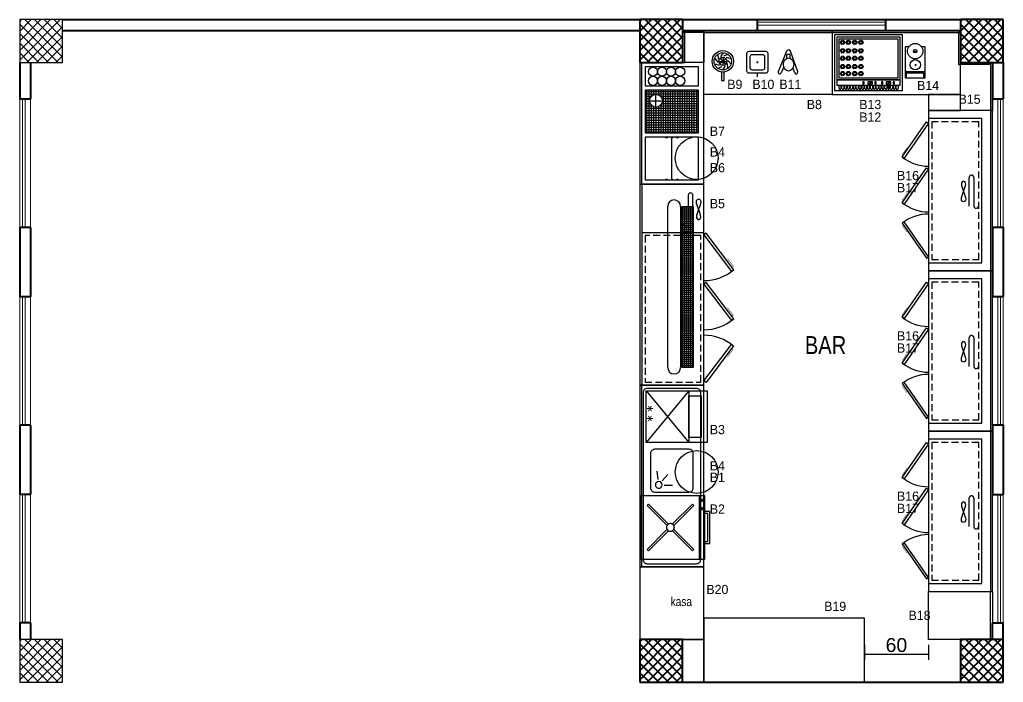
# Model space of a CAD drawing. Header units: centimetres. Extents: x 180681 to 251970, y -264496 to -145462.
# Drawn here: x 251050 to 251970, y -263576 to -262956 of the extents above; entities that cross this region are included whole.
import ezdxf
from ezdxf.enums import TextEntityAlignment as Align

# ---------------------------------------------------------------- set-up
doc = ezdxf.new("R2010")
doc.units = ezdxf.units.CM
doc.header["$LTSCALE"] = 2.5
doc.linetypes.add('DASHED', pattern=[19.05, 12.7, -6.35])
for name, color, linetype in [('002 Çizgi', 7, 'Continuous'), ('EKİPMAN', 1, 'Continuous'), ('S2000-002 Çizgi', 7, 'Continuous'), ('SKTÜRK-002 Çizgi', 7, 'Continuous')]:
    doc.layers.add(name, color=color, linetype=linetype)
for name, color, linetype, lineweight in [('A-50-olcu_dis', 252, 'Continuous', 20), ('BINA', 4, 'Continuous', 0), ('duvar', 6, 'Continuous', 40), ('kolon', 2, 'Continuous', 30), ('tarama1', 252, 'Continuous', 5), ('ölçü', 11, 'Continuous', 15)]:
    doc.layers.add(name, color=color, linetype=linetype, lineweight=lineweight)
doc.styles.add('ALTYAZI', font='arial.ttf')
doc.styles.add('b-arial', font='arial.ttf', dxfattribs={"width": 0.8})
doc.styles.get("Standard").update_dxf_attribs({"font": 'calibri.ttf'})
doc.styles.add('TAKSİM', font='GOTHIC.TTF', dxfattribs={"height": 20})
doc.dimstyles.new('IÇ', dxfattribs={"dimtxt": 13, "dimasz": 1, "dimexe": 5, "dimexo": 5, "dimgap": 2, "dimtad": 1, "dimdec": 0, "dimdsep": 46, "dimtxsty": 'ALTYAZI', "dimblk": 'DOT', "dimcen": 10, "dimdle": 1, "dimadec": 0, "dimazin": 0, "dimtfac": 1, "dimtdec": 0, "dimtmove": 2, "dimatfit": 3, "dimldrblk": 'ARCHTICK', "dimfxl": 1, "dimtolj": 1, "dimtzin": 0, "dimarcsym": 0})
pattern_1 = [(180, (527.4983, -52187.617), (3e-16, -2.2225), []), (270, (527.4983, -52187.617), (2.2225, 3e-16), [])]

# ---------------------------------------------------------------- blocks, each defined once
blk = doc.blocks.new('A$C664B4501')
at = {"layer": 'SKTÜRK-002 Çizgi'}
for p, q in [((31.04, 6.26), (35.37, 8.18)), ((48.29, 6.26), (52.62, 8.18))]:
    blk.add_line(p, q, dxfattribs=at)
for points in [[(0, 0), (63.5, 0), (63.5, 52), (0, 52)], [(2, 10), (61.5, 10), (61.5, 50), (2, 50)], [(4, 48), (4, 12), (59.5, 12), (59.5, 48)], [(2, 5), (61.5, 5), (61.5, 10), (2, 10)], [(26.58, 6.14), (27.76, 6.14), (27.76, 8.24), (26.58, 8.24)], [(31.04, 6.26), (35.37, 6.26), (35.37, 8.18), (31.04, 8.18)], [(37.66, 6.14), (38.83, 6.14), (38.83, 8.24), (37.66, 8.24)], [(43.83, 6.14), (45.01, 6.14), (45.01, 8.24), (43.83, 8.24)], [(48.29, 6.26), (52.62, 6.26), (52.62, 8.18), (48.29, 8.18)], [(54.91, 6.14), (56.08, 6.14), (56.08, 8.24), (54.91, 8.24)]]:
    blk.add_lwpolyline(points, close=True, dxfattribs=at)
for points, const_width in [([(6.48, 43.33), (5.89, 42.38)], 0.5), ([(11.92, 43.33), (11.34, 42.38)], 0.5), ([(17.86, 43.33), (17.28, 42.38)], 0.5), ([(23.59, 43.33), (23.01, 42.38)], 0.5), ([(6.48, 35.43), (5.89, 34.49)], 0.5), ([(6.48, 28.51), (5.89, 27.56)], 0.5), ([(11.92, 35.43), (11.34, 34.49)], 0.5), ([(11.92, 28.51), (11.34, 27.56)], 0.5), ([(17.86, 35.43), (17.28, 34.49)], 0.5), ([(17.86, 28.51), (17.28, 27.56)], 0.5), ([(23.59, 35.43), (23.01, 34.49)], 0.5), ([(23.59, 28.51), (23.01, 27.56)], 0.5), ([(6.48, 20.73), (5.89, 19.78)], 0.5), ([(11.92, 20.73), (11.34, 19.78)], 0.5), ([(17.86, 20.73), (17.28, 19.78)], 0.5), ([(23.59, 20.73), (23.01, 19.78)], 0.5), ([(6.48, 14.14), (5.89, 13.19)], 0.5), ([(11.92, 14.14), (11.34, 13.19)], 0.5), ([(17.86, 14.14), (17.28, 13.19)], 0.5), ([(23.59, 14.14), (23.01, 13.19)], 0.5), ([(26.58, 7.5), (27.76, 7.5)], 0.5), ([(33.23, 5), (33.23, 1.5)], 1), ([(37.66, 7.5), (38.83, 7.5)], 0.5), ([(43.83, 7.5), (45.01, 7.5)], 0.5), ([(50.48, 5), (50.48, 1.5)], 1), ([(54.91, 7.5), (56.08, 7.5)], 0.5)]:
    blk.add_lwpolyline(points, dxfattribs=dict(at, const_width=const_width))
for points in [[(4.26, 1.85), (4.26, 5)], [(5.93, 5), (5.93, 1.85)], [(6.93, 1.85), (6.93, 5)], [(8.61, 5), (8.61, 1.85)], [(9.61, 1.85), (9.61, 5)], [(11.28, 5), (11.28, 1.85)], [(12.28, 1.85), (12.28, 5)], [(13.96, 5), (13.96, 1.85)], [(14.96, 1.85), (14.96, 5)], [(16.63, 5), (16.63, 1.85)], [(17.63, 1.85), (17.63, 5)], [(19.31, 5), (19.31, 1.85)], [(20.31, 1.85), (20.31, 5)], [(21.98, 5), (21.98, 1.85)], [(22.98, 1.85), (22.98, 5)], [(24.66, 5), (24.66, 1.85)], [(25.66, 1.85), (25.66, 5)], [(27.33, 5), (27.33, 1.85)], [(28.33, 1.85), (28.33, 5)], [(30.01, 5), (30.01, 1.85)], [(31.01, 1.85), (31.01, 5)], [(32.68, 5), (32.68, 1.85)], [(33.68, 1.85), (33.68, 5)], [(35.36, 5), (35.36, 1.85)], [(36.36, 1.85), (36.36, 5)], [(38.03, 5), (38.03, 1.85)], [(39.03, 1.85), (39.03, 5)], [(40.71, 5), (40.71, 1.85)], [(41.71, 1.85), (41.71, 5)], [(43.38, 5), (43.38, 1.85)], [(44.38, 1.85), (44.38, 5)], [(46.06, 5), (46.06, 1.85)], [(47.06, 1.85), (47.06, 5)], [(48.73, 5), (48.73, 1.85)], [(49.73, 1.85), (49.73, 5)], [(51.4, 5), (51.4, 1.85)], [(52.4, 1.85), (52.4, 5)], [(54.08, 5), (54.08, 1.85)], [(55.08, 1.85), (55.08, 5)], [(56.75, 5), (56.75, 1.85)], [(57.75, 1.85), (57.75, 5)], [(59.43, 5), (59.43, 1.85)]]:
    blk.add_lwpolyline(points, dxfattribs=at)
for centre, radius in [((7.54, 45.07), 1.98), ((7.54, 45.07), 1.24), ((12.99, 45.07), 1.98), ((12.99, 45.07), 1.24), ((18.93, 45.07), 1.98), ((18.93, 45.07), 1.24), ((24.66, 45.07), 1.98), ((24.66, 45.07), 1.24), ((7.54, 37.17), 1.98), ((7.54, 37.17), 1.24), ((12.99, 37.17), 1.98), ((12.99, 37.17), 1.24), ((18.93, 37.17), 1.98), ((18.93, 37.17), 1.24), ((24.66, 37.17), 1.98), ((24.66, 37.17), 1.24), ((7.54, 30.25), 1.98), ((7.54, 30.25), 1.24), ((12.99, 30.25), 1.98), ((12.99, 30.25), 1.24), ((18.93, 30.25), 1.98), ((18.93, 30.25), 1.24), ((24.66, 30.25), 1.98), ((24.66, 30.25), 1.24), ((7.54, 22.47), 1.98), ((7.54, 22.47), 1.24), ((12.99, 22.47), 1.98), ((12.99, 22.47), 1.24), ((18.93, 22.47), 1.98), ((18.93, 22.47), 1.24), ((24.66, 22.47), 1.98), ((24.66, 22.47), 1.24), ((7.54, 15.88), 1.98), ((7.54, 15.88), 1.24), ((12.99, 15.88), 1.98), ((12.99, 15.88), 1.24), ((18.93, 15.88), 1.98), ((18.93, 15.88), 1.24), ((24.66, 15.88), 1.98), ((24.66, 15.88), 1.24)]:
    blk.add_circle(centre, radius, dxfattribs=at)
for centre in [(5.1, 1.85), (7.77, 1.85), (10.45, 1.85), (13.12, 1.85), (15.8, 1.85), (18.47, 1.85), (21.14, 1.85), (23.82, 1.85), (26.49, 1.85), (29.17, 1.85), (31.84, 1.85), (34.52, 1.85), (37.19, 1.85), (39.87, 1.85), (42.54, 1.85), (45.22, 1.85), (47.89, 1.85), (50.57, 1.85), (53.24, 1.85), (55.92, 1.85), (58.59, 1.85)]:
    blk.add_arc(centre, 0.837, 180, 0, dxfattribs=at)
blk = doc.blocks.new('A$C0D0247C1')
at = {"layer": 'SKTÜRK-002 Çizgi'}
for points in [[(2, 0), (18, 0, 0.414214), (20, 2), (20, 18, 0.414214), (18, 20), (2, 20, 0.414214), (0, 18), (0, 2, 0.414214)], [(5, 3), (15, 3, 0.414214), (17, 5), (17, 15, 0.414214), (15, 17), (5, 17, 0.414214), (3, 15), (3, 5, 0.414214)]]:
    blk.add_lwpolyline(points, format="xyb", close=True, dxfattribs=at)
at = {"layer": 'SKTÜRK-002 Çizgi', "const_width": 1}
blk.add_lwpolyline([(9.53, 10.08, 1), (10.53, 10.08, 1)], format="xyb", close=True, dxfattribs=at)
blk.add_lwpolyline([(20, 10), (23.95, 10)], dxfattribs=at)
blk = doc.blocks.new('A$C7D36761A')
at = {"layer": 'SKTÜRK-002 Çizgi'}
for points in [[(0, 20.47), (6.62, 1.21, 0.691141), (10.36, 1.1), (18.29, 20.3)], [(2.84, 21.45), (4.45, 16.75, 0.691141)]]:
    blk.add_lwpolyline(points, format="xyb", dxfattribs=at)
for points in [[(13.14, 15.69), (15.51, 21.45)], [(7.07, 7.73), (7.07, 4.38)], [(7.07, 4.38), (10.07, 4.38)], [(10.07, 7.71), (10.07, 4.38)]]:
    blk.add_lwpolyline(points, dxfattribs=at)
for centre, start, end in [((1.42, 20.96), 18.97681, 198.97681), ((16.9, 20.88), 337.5765, 157.5765)]:
    blk.add_arc(centre, 1.5, start, end, dxfattribs=at)
blk.add_ellipse((8.6, 13.59), major_axis=(0, -6.18), ratio=0.781319, dxfattribs=at)
blk = doc.blocks.new('A$C4AF1199D')
at = {"layer": 'SKTÜRK-002 Çizgi'}
for points in [[(2.4, 20.6), (5.42, 17.12)], [(5.4, 24.63), (5.79, 20.04)], [(12.59, 19.94), (7.13, 15.7)], [(7.66, 20.97), (12.41, 15.17)], [(10.19, 26.12), (7.81, 22.18)], [(10.18, 21.16), (10, 14.25)], [(14.95, 24.51), (10.7, 22.72)], [(17.85, 20.42), (13.36, 21.46)], [(17.79, 15.4), (14.77, 18.88)], [(2.34, 15.58), (6.83, 14.54)], [(5.24, 11.49), (9.49, 13.28)], [(6.25, 18), (13.75, 18)], [(10, 9.88), (12.38, 13.82)], [(14.79, 11.37), (14.4, 15.96)]]:
    blk.add_lwpolyline(points, dxfattribs=at)
blk.add_lwpolyline([(8.75, 0), (11.25, 0), (11.25, 8), (8.75, 8)], close=True, dxfattribs=at)
for radius in [10, 8.12, 3.75]:
    blk.add_circle((10, 18), radius, dxfattribs=at)
blk = doc.blocks.new('A$C1C4536AD')
at = {"layer": 'SKTÜRK-002 Çizgi'}
for points in [[(0, 29), (0, 0), (18.5, 0)], [(3.39, 29), (0, 29), (0, 26.84)], [(18.5, 26.95), (18.5, 29), (15.2, 29)], [(18.5, 0), (18.5, 29)], [(7.82, 24.81), (10.92, 24.88)], [(0, 5.79), (18.5, 5.79)], [(1.26, 0), (1.26, 4.77), (16.97, 4.77), (16.97, 0)]]:
    blk.add_lwpolyline(points, dxfattribs=at)
at = {"layer": 'SKTÜRK-002 Çizgi', "const_width": 1}
blk.add_lwpolyline([(9.18, 12.02, 1), (10.18, 12.02, 1)], format="xyb", close=True, dxfattribs=at)
at = {"layer": 'SKTÜRK-002 Çizgi'}
blk.add_lwpolyline([(0.33, 5.24), (1.35, 5.24), (1.35, 5.79), (0.33, 5.79)], close=True, dxfattribs=at)
for centre, radius in [((9.3, 24.88), 7.2), ((9.3, 24.88), 1.6), ((9.43, 12.15), 4.82)]:
    blk.add_circle(centre, radius, dxfattribs=at)
blk = doc.blocks.new('A$C3C3A6592')
at = {"layer": 'S2000-002 Çizgi'}
for points in [[(0, 57), (48.31, 16.91)], [(0, 16.91), (48.31, 57)], [(0, 16.91), (48.31, 16.91)]]:
    blk.add_lwpolyline(points, dxfattribs=at)
for points in [[(0, 0), (48.31, 0), (48.31, 57), (0, 57)], [(4.59, 5.64), (43.71, 5.64), (43.71, 16.91), (4.59, 16.91)]]:
    blk.add_lwpolyline(points, close=True, dxfattribs=at)
blk.add_text('**', height=12, dxfattribs=at).set_placement((11.89, 43.01))
blk = doc.blocks.new('A$C521B02A0')
at = {"layer": 'SKTÜRK-002 Çizgi'}
blk.add_line((6.65, 10), (10.64, 10), dxfattribs=at)
for points in [[(0, 64), (0, 10), (60, 10), (60, 64)], [(0, 64), (0, 5), (60, 5), (60, 64)], [(3, 10), (6.65, 10), (6.65, 8.54), (3, 8.54)], [(10.64, 10), (14.29, 10), (14.29, 8.54), (10.64, 8.54)], [(3.97, 8.54), (5.43, 8.54), (5.43, 7.08), (3.97, 7.08)], [(11.61, 8.54), (13.07, 8.54), (13.07, 7.08), (11.61, 7.08)], [(45, 0), (15, 0), (15, 5), (45, 5)], [(43, 2), (17, 2), (17, 5), (43, 5)]]:
    blk.add_lwpolyline(points, close=True, dxfattribs=at)
at = {"layer": 'SKTÜRK-002 Çizgi', "linetype": 'DASHED'}
for points in [[(8.08, 57.42), (9.49, 58.84)], [(8.08, 57.42), (26.83, 38.67)], [(9.49, 58.84), (28.24, 40.09)], [(31.86, 40.19), (50.51, 58.84)], [(33.27, 38.77), (51.92, 57.42)], [(50.51, 58.84), (51.92, 57.42)], [(26.73, 35.06), (8.08, 16.41)], [(28.14, 33.64), (9.49, 15)], [(31.76, 33.74), (50.51, 15)], [(33.17, 35.16), (51.92, 16.41)], [(9.49, 15), (8.08, 16.41)], [(50.51, 15), (51.92, 16.41)]]:
    blk.add_lwpolyline(points, dxfattribs=at)
blk.add_circle((30, 36.92), 3.63, dxfattribs=at)
blk = doc.blocks.new('A$C329463C7')
at = {"layer": 'SKTÜRK-002 Çizgi'}
for points in [[(33.67, 39.11), (168.67, 39.11), (168.67, 89.11), (33.67, 89.11)], [(69.61, 14.53), (36.8, 37.38), (38.04, 39.11), (70.86, 16.27)], [(112.45, 14.53), (79.64, 37.38), (80.88, 39.11), (113.7, 16.27)], [(131.61, 14.53), (164.42, 37.38), (163.18, 39.11), (130.36, 16.27)]]:
    blk.add_lwpolyline(points, close=True, dxfattribs=at)
at = {"layer": 'SKTÜRK-002 Çizgi', "linetype": 'DASHED', "ltscale": 0.2}
blk.add_lwpolyline([(36.67, 42.11), (165.67, 42.11), (165.67, 86.11), (36.67, 86.11)], close=True, dxfattribs=at)
at = {"layer": 'SKTÜRK-002 Çizgi', "linetype": 'DASHED'}
for points in [[(88.85, 81.54), (115.52, 81.54, 1), (115.52, 85.89)], [(115.52, 77.2), (88.85, 77.2, -1), (88.85, 81.54)]]:
    blk.add_lwpolyline(points, format="xyb", dxfattribs=at)
at = {"layer": 'SKTÜRK-002 Çizgi', "linetype": 'DASHED', "ltscale": 0.1}
blk.add_lwpolyline([(94.96, 69.89), (96.42, 70.06), (98.12, 70.51), (99.99, 71.15), (101.93, 71.89), (103.88, 72.62), (105.75, 73.26), (107.45, 73.72), (108.9, 73.89), (110.05, 73.72), (110.87, 73.26), (111.36, 72.62), (111.52, 71.89), (111.36, 71.15), (110.87, 70.51), (110.05, 70.06), (108.9, 69.89), (107.45, 70.06), (105.75, 70.51), (103.88, 71.15), (101.93, 71.89), (99.99, 72.62), (98.12, 73.26), (96.42, 73.72), (94.96, 73.89), (93.82, 73.72), (93, 73.26), (92.51, 72.62), (92.35, 71.89), (92.51, 71.15), (93, 70.51), (93.82, 70.06)], close=True, dxfattribs=at)
at = {"layer": 'SKTÜRK-002 Çizgi', "const_width": 0.356}
for points in [[(67.71, 15.9), (66.91, 14.78), (62.14, 18.22), (60.92, 19.09)], [(110.55, 15.9), (109.75, 14.78), (104.98, 18.22), (103.76, 19.09)], [(133.51, 15.9), (134.31, 14.78), (139.08, 18.22), (140.3, 19.09)]]:
    blk.add_lwpolyline(points, dxfattribs=at)
at = {"layer": 'SKTÜRK-002 Çizgi'}
for centre, start, end in [((39.11, 39.11), 321.133, 0), ((81.95, 39.11), 321.133, 0), ((162.11, 39.11), 180, 218.867)]:
    blk.add_arc(centre, 39.11, start, end, dxfattribs=at)
blk = doc.blocks.new('A$C728F5EC5')
at = {"layer": 'EKİPMAN'}
for p, q in [((1, 1), (0, 1)), ((0, 1), (0, 0)), ((0, 0), (1, 0))]:
    blk.add_line(p, q, dxfattribs=at)
blk = doc.blocks.new('A$C40EC43D7')
at = {"layer": 'S2000-002 Çizgi'}
h = blk.add_hatch(dxfattribs=at)
h.set_pattern_fill('ANSI37', color=256, scale=0.7, angle=135)
h.set_pattern_definition(pattern_1)
h.paths.add_polyline_path([(5, 88), (5, 48), (55, 48), (55, 88)])
edge = h.paths.add_edge_path(flags=16)
edge.add_arc((15.13, 78.1), 6, 0, 360)
h = blk.add_hatch(dxfattribs=at)
h.set_pattern_fill('ANSI37', color=256, scale=0.7, angle=135)
h.set_pattern_definition(pattern_1)
h.paths.add_polyline_path([(5, 88), (5, 48), (55, 48), (55, 88)])
edge = h.paths.add_edge_path(flags=16)
edge.add_arc((15.13, 78.1), 6, 0, 360)
for p, q in [((15.13, 72.1), (15.13, 84.1)), ((9.13, 78.1), (21.13, 78.1)), ((30, 4), (30, 44))]:
    blk.add_line(p, q, dxfattribs=at)
for points in [[(60, 0), (60, 114), (0, 114), (0, 0)], [(2, 0), (2, 114), (0, 114), (0, 0)], [(55, 92), (55, 110), (5, 110), (5, 92)], [(55, 48), (55, 88), (5, 88), (5, 48)], [(55, 4), (55, 44), (5, 44), (5, 4)]]:
    blk.add_lwpolyline(points, close=True, dxfattribs=at)
for centre, radius in [((12.25, 105.25), 4.25), ((20.75, 105.25), 4.25), ((29.25, 105.25), 4.25), ((37.75, 105.25), 4.25), ((12.25, 96.75), 4.25), ((20.75, 96.75), 4.25), ((29.25, 96.75), 4.25), ((37.75, 96.75), 4.25), ((15.13, 78.1), 6)]:
    blk.add_circle(centre, radius, dxfattribs=at)
at = {"layer": 'S2000-002 Çizgi', "xscale": -1, "rotation": 90}
for p in [(25.5, 44), (30.5, 44), (35.5, 44)]:
    blk.add_blockref('A$C728F5EC5', p, dxfattribs=at)
at = {"layer": 'S2000-002 Çizgi', "rotation": 90.00000000000001}
for p in [(25.5, 4), (30.5, 4), (35.5, 4)]:
    blk.add_blockref('A$C728F5EC5', p, dxfattribs=at)
blk = doc.blocks.new('A$C129F4B14')
at = {"layer": 'S2000-002 Çizgi'}
for p, q in [((22.71, 93.48), (30.6, 93.48)), ((17.24, 88.34), (16.13, 80.53)), ((21.05, 89.57), (26.06, 83.47))]:
    blk.add_line(p, q, dxfattribs=at)
for points in [[(60, 170), (60, 0), (0, 0), (0, 170)], [(2, 170), (2, 0), (0, 0), (0, 170)]]:
    blk.add_lwpolyline(points, close=True, dxfattribs=at)
for points in [[(57, 163), (57, 7, -0.414214), (53, 3), (7, 3, -0.414214), (3, 7), (3, 163, -0.414214), (7, 167), (53, 167, -0.414214)], [(50, 96), (50, 64, -0.414214), (46, 60), (14, 60, -0.414214), (10, 64), (10, 96, -0.414214), (14, 100), (46, 100, -0.414214)]]:
    blk.add_lwpolyline(points, format="xyb", close=True, dxfattribs=at)
blk.add_circle((17.74, 93.29), 3.19, dxfattribs=at)
blk = doc.blocks.new('A$C09913501')
at = {"layer": '002 Çizgi', "color": 7}
blk.add_line((226.75, 100.75), (38.75, 100.75), dxfattribs=at)
for points in [[(226.75, 42.75), (226.75, 102.75), (38.75, 102.75), (38.75, 42.75)], [(210.31, 45.78), (208.85, 45.95), (207.15, 46.4), (205.29, 47.04), (203.34, 47.78), (201.39, 48.51), (199.53, 49.15), (197.82, 49.61), (196.37, 49.78), (195.22, 49.61), (194.41, 49.15), (193.92, 48.51), (193.75, 47.78), (193.92, 47.04), (194.41, 46.4), (195.22, 45.95), (196.37, 45.78), (197.82, 45.95), (199.53, 46.4), (201.39, 47.04), (203.34, 47.78), (205.29, 48.51), (207.15, 49.15), (208.85, 49.61), (210.31, 49.78), (211.45, 49.61), (212.27, 49.15), (212.76, 48.51), (212.93, 47.78), (212.76, 47.04), (212.27, 46.4), (211.45, 45.95)], [(75.44, 15.08), (41.21, 40.7), (42.75, 42.75), (76.98, 17.14)], [(100.81, 14.93), (134.92, 40.7), (133.37, 42.75), (99.26, 16.98)], [(146.79, 14.93), (180.9, 40.7), (179.35, 42.75), (145.24, 16.98)]]:
    blk.add_lwpolyline(points, close=True, dxfattribs=at)
blk.add_lwpolyline([(181.75, 100.75), (181.75, 42.75)], dxfattribs=at)
for points in [[(216.42, 57.43), (189.75, 57.43, -1), (189.75, 61.78)], [(189.75, 53.09), (216.42, 53.09, 1), (216.42, 57.43)]]:
    blk.add_lwpolyline(points, format="xyb", dxfattribs=at)
at = {"layer": '002 Çizgi', "color": 7, "const_width": 0.428}
for points in [[(73.19, 16.77), (72.2, 15.45), (66.55, 19.68), (65.1, 20.76)], [(103.05, 16.63), (104.05, 15.31), (109.69, 19.57), (111.13, 20.66)], [(149.03, 16.63), (150.03, 15.31), (155.66, 19.57), (157.11, 20.66)]]:
    blk.add_lwpolyline(points, dxfattribs=at)
at = {"layer": '002 Çizgi', "color": 7}
for centre, start, end in [((42.75, 42.75), 319.75503, 0), ((133.37, 42.75), 180, 220.50921), ((179.35, 42.75), 180, 220.50921)]:
    blk.add_arc(centre, 42.75, start, end, dxfattribs=at)
at = {"layer": 'SKTÜRK-002 Çizgi', "linetype": 'DASHED', "ltscale": 0.2}
blk.add_lwpolyline([(178.75, 97.75), (41.75, 97.75), (41.75, 45.75), (178.75, 45.75)], close=True, dxfattribs=at)
blk = doc.blocks.new('_Dot')
at = {"color": 0, "linetype": 'ByBlock', "lineweight": -2}
blk.add_line((-0.5, 0), (-1, 0), dxfattribs=at)
at = {"color": 0, "linetype": 'ByBlock', "const_width": 0.5}
blk.add_lwpolyline([(-0.25, 0, 1), (0.25, 0, 1)], format="xyb", close=True, dxfattribs=at)
blk = doc.blocks.new('*D2976')
at = {"color": 0, "lineweight": -2, "transparency": 16777216}
for p, q in [((251840.12, -263540.62), (251840.12, -263554.46)), ((251900.12, -263540.62), (251900.12, -263554.46)), ((251899.12, -263549.46), (251841.12, -263549.46))]:
    blk.add_line(p, q, dxfattribs=at)
at = {"layer": 'Defpoints', "color": 0, "transparency": 16777216}
for p in [(251840.12, -263535.62), (251900.12, -263535.62), (251840.12, -263549.46)]:
    blk.add_point(p, dxfattribs=at)
at = {"color": 0, "lineweight": -2, "transparency": 16777216, "rotation": 180}
blk.add_blockref('_Dot', (251840.12, -263549.46), dxfattribs=at)
at = {"color": 0, "lineweight": -2, "transparency": 16777216}
blk.add_blockref('_Dot', (251900.12, -263549.46), dxfattribs=at)
at = {"color": 0, "transparency": 16777216, "insert": (251870.12, -263540.82), "char_height": 13, "attachment_point": 5, "style": 'ALTYAZI'}
blk.add_mtext('\\A1;60', dxfattribs=at)
blk = doc.blocks.new('_ArchTick')
at = {"color": 0, "linetype": 'ByBlock', "const_width": 0.15}
blk.add_lwpolyline([(-0.5, -0.5), (0.5, 0.5)], dxfattribs=at)

msp = doc.modelspace()

# ---------------------------------------------------------------- hatches: boundary and pattern name
h = msp.add_hatch()
h.set_pattern_fill('ANSI37', color=256, scale=0.6, angle=45)
h.set_pattern_definition([(90, (-134.84, -191.1554), (-1.905, 0), []), (180, (-134.84, -191.1554), (-1e-16, -1.905), [])])
h.paths.add_polyline_path([(251679.98, -263130.31), (251669.78, -263130.31), (251669.78, -263281.05), (251679.98, -263281.05)])
at = {"layer": 'duvar'}
h = msp.add_hatch(dxfattribs=at)
h.set_pattern_fill('ANSI37', color=256, scale=2)
h.set_pattern_definition([(45, (211267.229, -274915.813), (-4.4901281, 4.4901281), []), (135, (211267.229, -274915.813), (-4.4901281, -4.4901281), [])])
h.paths.add_polyline_path([(251630.12, -262955.62), (251630.12, -262995.62), (251670.12, -262995.62), (251670.12, -262955.62)])
h = msp.add_hatch(dxfattribs=at)
h.set_pattern_fill('ANSI37', color=256, scale=2)
h.set_pattern_definition([(45, (211567.229, -274915.813), (-4.4901281, 4.4901281), []), (135, (211567.229, -274915.813), (-4.4901281, -4.4901281), [])])
h.paths.add_polyline_path([(251930.12, -262955.62), (251930.12, -262995.62), (251970.12, -262995.62), (251970.12, -262955.62)])
h = msp.add_hatch(dxfattribs=at)
h.set_pattern_fill('ANSI37', color=256, scale=2)
h.set_pattern_definition([(45, (211267.229, -275495.813), (-4.4901281, 4.4901281), []), (135, (211267.229, -275495.813), (-4.4901281, -4.4901281), [])])
h.paths.add_polyline_path([(251630.12, -263535.62), (251630.12, -263575.62), (251670.12, -263575.62), (251670.12, -263535.62)])
h = msp.add_hatch(dxfattribs=at)
h.set_pattern_fill('ANSI37', color=256, scale=2)
h.set_pattern_definition([(45, (211567.229, -275495.813), (-4.4901281, 4.4901281), []), (135, (211567.229, -275495.813), (-4.4901281, -4.4901281), [])])
h.paths.add_polyline_path([(251930.12, -263535.62), (251930.12, -263575.62), (251970.12, -263575.62), (251970.12, -263535.62)])
at = {"layer": 'tarama1'}
h = msp.add_hatch(dxfattribs=at)
h.set_pattern_fill('ANSI37', color=256, scale=2)
h.set_pattern_definition([(45, (210687.229, -274915.813), (-4.4901281, 4.4901281), []), (135, (210687.229, -274915.813), (-4.4901281, -4.4901281), [])])
h.paths.add_polyline_path([(251050.12, -262955.62), (251050.12, -262995.62), (251090.12, -262995.62), (251090.12, -262955.62)])
h = msp.add_hatch(dxfattribs=at)
h.set_pattern_fill('ANSI37', color=256, scale=2)
h.set_pattern_definition([(45, (210687.229, -275495.813), (-4.4901281, 4.4901281), []), (135, (210687.229, -275495.813), (-4.4901281, -4.4901281), [])])
h.paths.add_polyline_path([(251050.12, -263535.62), (251050.12, -263575.62), (251090.12, -263575.62), (251090.12, -263535.62)])

# ---------------------------------------------------------------- linework, layer by layer
for p, q in [((251656.25, -263281.05), (251656.25, -263130.31)), ((251668.25, -263130.31), (251668.25, -263281.05))]:
    msp.add_line(p, q)
for points in [[(251690.12, -262995.62), (251670.12, -262995.62), (251670.12, -262965.62), (251690.12, -262965.62)], [(251690.12, -262967.62), (251670.12, -262967.62), (251670.12, -262965.62), (251690.12, -262965.62)], [(251672.12, -262967.62), (251670.12, -262967.62), (251670.12, -262995.62), (251672.12, -262995.62)], [(251690.12, -262965.62), (251810.12, -262965.62), (251810.12, -263025.62), (251690.12, -263025.62)], [(251690.12, -262967.62), (251810.12, -262967.62), (251810.12, -262965.62), (251690.12, -262965.62)], [(251810.12, -263025.62), (251930.12, -263025.62), (251930.12, -262965.62), (251810.12, -262965.62)], [(251810.12, -262967.62), (251930.12, -262967.62), (251930.12, -262965.62), (251810.12, -262965.62)], [(251928.12, -262997.62), (251930.12, -262997.62), (251930.12, -262967.62), (251928.12, -262967.62)], [(251930.12, -262995.62), (251960.12, -262995.62), (251960.12, -263040.62), (251930.12, -263040.62)], [(251958.12, -262997.62), (251930.12, -262997.62), (251930.12, -262995.62), (251958.12, -262995.62)], [(251958.12, -263040.62), (251960.12, -263040.62), (251960.12, -262995.62), (251958.12, -262995.62)], [(251900.12, -263040.62), (251930.12, -263040.62), (251930.12, -263025.62), (251900.12, -263025.62)], [(251900.12, -263190.62), (251960.12, -263190.62), (251960.12, -263040.62), (251900.12, -263040.62)], [(251958.12, -263190.62), (251960.12, -263190.62), (251960.12, -263040.62), (251958.12, -263040.62)], [(251669.78, -263130.31), (251679.98, -263130.31), (251679.98, -263281.05), (251669.78, -263281.05)], [(251900.12, -263340.62), (251960.12, -263340.62), (251960.12, -263190.62), (251900.12, -263190.62)], [(251958.12, -263340.62), (251960.12, -263340.62), (251960.12, -263190.62), (251958.12, -263190.62)], [(251900.12, -263490.62), (251960.12, -263490.62), (251960.12, -263340.62), (251900.12, -263340.62)], [(251958.12, -263490.62), (251960.12, -263490.62), (251960.12, -263340.62), (251958.12, -263340.62)], [(251630.12, -263535.62), (251690.12, -263535.62), (251690.12, -263467.62), (251630.12, -263467.62)], [(251900.12, -263490.62), (251960.12, -263490.62), (251960.12, -263535.62), (251900.12, -263535.62)], [(251958.12, -263490.62), (251960.12, -263490.62), (251960.12, -263535.62), (251958.12, -263535.62)], [(251690.12, -263575.62), (251840.12, -263575.62), (251840.12, -263515.62), (251690.12, -263515.62)], [(251670.12, -263575.62), (251690.12, -263575.62), (251690.12, -263535.62), (251670.12, -263535.62)]]:
    msp.add_lwpolyline(points, close=True)
for centre in [(251683.32, -263085.19), (251683.32, -263378.84)]:
    msp.add_circle(centre, 20)
for centre, start, end in [((251662.25, -263130.31), 0, 180), ((251662.25, -263281.05), 180, 0)]:
    msp.add_arc(centre, 6, start, end)
at = {"layer": 'A-50-olcu_dis'}
for p, q in [((251860.12, -262965.62), (251740.12, -262965.62)), ((251060.12, -263150.16), (251060.12, -263030.16)), ((251960.12, -263149.63), (251960.12, -263029.63)), ((251060.12, -263335.01), (251060.12, -263215.01)), ((251960.12, -263334.71), (251960.12, -263214.71)), ((251060.12, -263399.86), (251060.12, -263519.86)), ((251960.12, -263519.86), (251960.12, -263399.86))]:
    msp.add_line(p, q, dxfattribs=at)
at = {"layer": 'BINA', "lineweight": 0, "ltscale": 4}
for p, q in [((251860.12, -262955.62), (251740.12, -262955.62)), ((251860.12, -262958.12), (251740.12, -262958.12)), ((251860.12, -262960.62), (251740.12, -262960.62)), ((251050.12, -263150.16), (251050.12, -263030.16)), ((251052.62, -263150.16), (251052.62, -263030.16)), ((251055.12, -263150.16), (251055.12, -263030.16)), ((251965.12, -263149.63), (251965.12, -263029.63)), ((251967.62, -263149.63), (251967.62, -263029.63)), ((251970.12, -263149.63), (251970.12, -263029.63)), ((251050.12, -263335.01), (251050.12, -263215.01)), ((251052.62, -263335.01), (251052.62, -263215.01)), ((251055.12, -263335.01), (251055.12, -263215.01)), ((251965.12, -263334.71), (251965.12, -263214.71)), ((251967.62, -263334.71), (251967.62, -263214.71)), ((251970.12, -263334.71), (251970.12, -263214.71)), ((251050.12, -263519.86), (251050.12, -263399.86)), ((251052.62, -263519.86), (251052.62, -263399.86)), ((251055.12, -263519.86), (251055.12, -263399.86)), ((251965.12, -263519.86), (251965.12, -263399.86)), ((251967.62, -263519.86), (251967.62, -263399.86)), ((251970.12, -263519.86), (251970.12, -263399.86))]:
    msp.add_line(p, q, dxfattribs=at)
at = {"layer": 'duvar'}
for p, q in [((251090.12, -262955.62), (251630.12, -262955.62)), ((251670.12, -262955.62), (251630.12, -262955.62)), ((251630.12, -262955.62), (251630.12, -262995.62)), ((251670.12, -262955.62), (251670.12, -262995.62)), ((251670.12, -262955.62), (251930.12, -262955.62)), ((251740.12, -262965.62), (251740.12, -262955.62)), ((251860.12, -262965.62), (251860.12, -262955.62)), ((251970.12, -262955.62), (251930.12, -262955.62)), ((251930.12, -262955.62), (251930.12, -262995.62)), ((251970.12, -262995.62), (251970.12, -262955.62)), ((251090.12, -262965.62), (251630.12, -262965.62)), ((251670.12, -262965.62), (251930.12, -262965.62)), ((251050.12, -262995.62), (251050.12, -263030.16)), ((251060.12, -262995.62), (251060.12, -263030.16)), ((251630.12, -262995.62), (251670.12, -262995.62)), ((251930.12, -262995.62), (251970.12, -262995.62)), ((251960.12, -262995.62), (251960.12, -263029.63)), ((251970.12, -262995.62), (251970.12, -263029.63)), ((251060.12, -263030.16), (251050.12, -263030.16)), ((251960.12, -263029.63), (251970.12, -263029.63)), ((251050.12, -263150.16), (251050.12, -263215.01)), ((251060.12, -263150.16), (251050.12, -263150.16)), ((251060.12, -263150.16), (251060.12, -263215.01)), ((251960.12, -263149.63), (251970.12, -263149.63)), ((251960.12, -263149.63), (251960.12, -263214.71)), ((251970.12, -263149.63), (251970.12, -263214.71)), ((251060.12, -263215.01), (251050.12, -263215.01)), ((251960.12, -263214.71), (251970.12, -263214.71)), ((251050.12, -263335.01), (251050.12, -263399.86)), ((251060.12, -263335.01), (251050.12, -263335.01)), ((251060.12, -263335.01), (251060.12, -263399.86)), ((251960.11, -263334.71), (251960.11, -263399.86)), ((251960.12, -263334.71), (251970.12, -263334.71)), ((251970.11, -263334.71), (251970.11, -263399.86)), ((251060.12, -263399.86), (251050.12, -263399.86)), ((251960.12, -263399.86), (251970.12, -263399.86)), ((251050.12, -263519.86), (251050.12, -263535.62)), ((251060.12, -263519.86), (251050.12, -263519.86)), ((251060.12, -263519.86), (251060.12, -263535.62)), ((251960.12, -263519.86), (251970.12, -263519.86)), ((251960.12, -263535.62), (251960.12, -263519.86)), ((251970.12, -263535.62), (251970.12, -263519.86)), ((251670.12, -263535.62), (251630.12, -263535.62)), ((251630.12, -263535.62), (251630.12, -263575.62)), ((251670.12, -263575.62), (251670.12, -263535.62)), ((251970.12, -263535.62), (251930.12, -263535.62)), ((251930.12, -263535.62), (251930.12, -263575.62)), ((251970.12, -263575.62), (251970.12, -263535.62)), ((251630.12, -263575.62), (251670.12, -263575.62)), ((251670.12, -263575.62), (251930.12, -263575.62)), ((251930.12, -263575.62), (251970.12, -263575.62))]:
    msp.add_line(p, q, dxfattribs=at)
at = {"layer": 'kolon'}
for p, q in [((251090.12, -262955.62), (251050.12, -262955.62)), ((251050.12, -262955.62), (251050.12, -262995.62)), ((251090.12, -262995.62), (251090.12, -262955.62)), ((251050.12, -262995.62), (251090.12, -262995.62)), ((251090.12, -263535.62), (251050.12, -263535.62)), ((251050.12, -263535.62), (251050.12, -263575.62)), ((251090.12, -263575.62), (251090.12, -263535.62)), ((251050.12, -263575.62), (251090.12, -263575.62))]:
    msp.add_line(p, q, dxfattribs=at)
at = {"layer": 'ölçü'}
for p, q in [((251060.12, -263067.66), (251060.12, -263112.66)), ((251060.12, -263252.51), (251060.12, -263297.51)), ((251060.12, -263482.36), (251060.12, -263437.36))]:
    msp.add_line(p, q, dxfattribs=at)

# ---------------------------------------------------------------- block references
msp.add_blockref('A$C40EC43D7', (251630.12, -263109.62))
for name, p, rotation in [('A$C329463C7', (251861.01, -263014.46), 270), ('A$C09913501', (251732.87, -263336.38), 90), ('A$C329463C7', (251861.01, -263164.46), 270), ('A$C329463C7', (251861.01, -263314.46), 270)]:
    msp.add_blockref(name, p, dxfattribs=dict(rotation=rotation))
at = {"xscale": -1, "rotation": 180}
msp.add_blockref('A$C129F4B14', (251630.12, -263297.62), dxfattribs=at)
at = {"layer": 'S2000-002 Çizgi'}
for name, p in [('A$C664B4501', (251812.28, -263021.93)), ('A$C1C4536AD', (251878.38, -263009.99)), ('A$C4AF1199D', (251697.76, -263012.61))]:
    msp.add_blockref(name, p, dxfattribs=at)
for name, p, rotation in [('A$C0D0247C1', (251730.06, -262985.46), 270), ('A$C7D36761A', (251777.82, -262983.98), 180)]:
    msp.add_blockref(name, p, dxfattribs=dict(at, rotation=rotation))
at = {"layer": 'S2000-002 Çizgi', "xscale": -1, "rotation": 90}
for name, p in [('A$C3C3A6592', (251693, -263302.95)), ('A$C521B02A0', (251695.72, -263400.73))]:
    msp.add_blockref(name, p, dxfattribs=at)

# ---------------------------------------------------------------- texts
at = {"style": 'TAKSİM'}
for s, p in [('B9', (251719.01, -263020.47)), ('B10', (251745.69, -263020.47)), ('B11', (251770.95, -263020.47)), ('B14', (251899.75, -263021.54)), ('B15', (251938.54, -263034.34)), ('B8', (251793.37, -263039.32)), ('B13', (251845.67, -263039.32)), ('B12', (251845.67, -263051.05)), ('B7', (251702.67, -263064.33)), ('B4', (251702.67, -263083.73)), ('B6', (251702.67, -263098.45)), ('B16', (251880.95, -263105.8)), ('B17', (251880.95, -263117.18)), ('B5', (251702.67, -263132.06)), ('B16', (251880.95, -263255.8)), ('B17', (251880.95, -263267.18)), ('B3', (251702.67, -263343.46)), ('B4', (251702.67, -263377.38)), ('B1', (251702.67, -263388.09)), ('B16', (251880.95, -263405.8)), ('B2', (251702.67, -263417.82)), ('B17', (251880.95, -263417.18)), ('B20', (251702.67, -263493.06)), ('B19', (251812.83, -263508.87)), ('B18', (251891.77, -263517.25))]:
    msp.add_text(s, height=8.64, dxfattribs=at).set_placement(p, align=Align.CENTER)
at = {"style": 'b-arial', "width": 0.8}
for s, height, p in [('BAR', 16.848, (251803.85, -263268.54)), ('kasa', 8.424, (251668.96, -263504.27))]:
    msp.add_text(s, height=height, dxfattribs=at).set_placement(p, align=Align.CENTER)

# ---------------------------------------------------------------- dimensions: what is measured, and where the dimension line sits
dim = msp.add_linear_dim(base=(251840.12, -263549.46), p1=(251900.12, -263535.62), p2=(251840.12, -263535.62), dimstyle='IÇ')
dim.commit()
dim.dimension.update_dxf_attribs({"geometry": '*D2976', "text_midpoint": (251870.12, -263540.82)})

doc.saveas('drawing.dxf')
